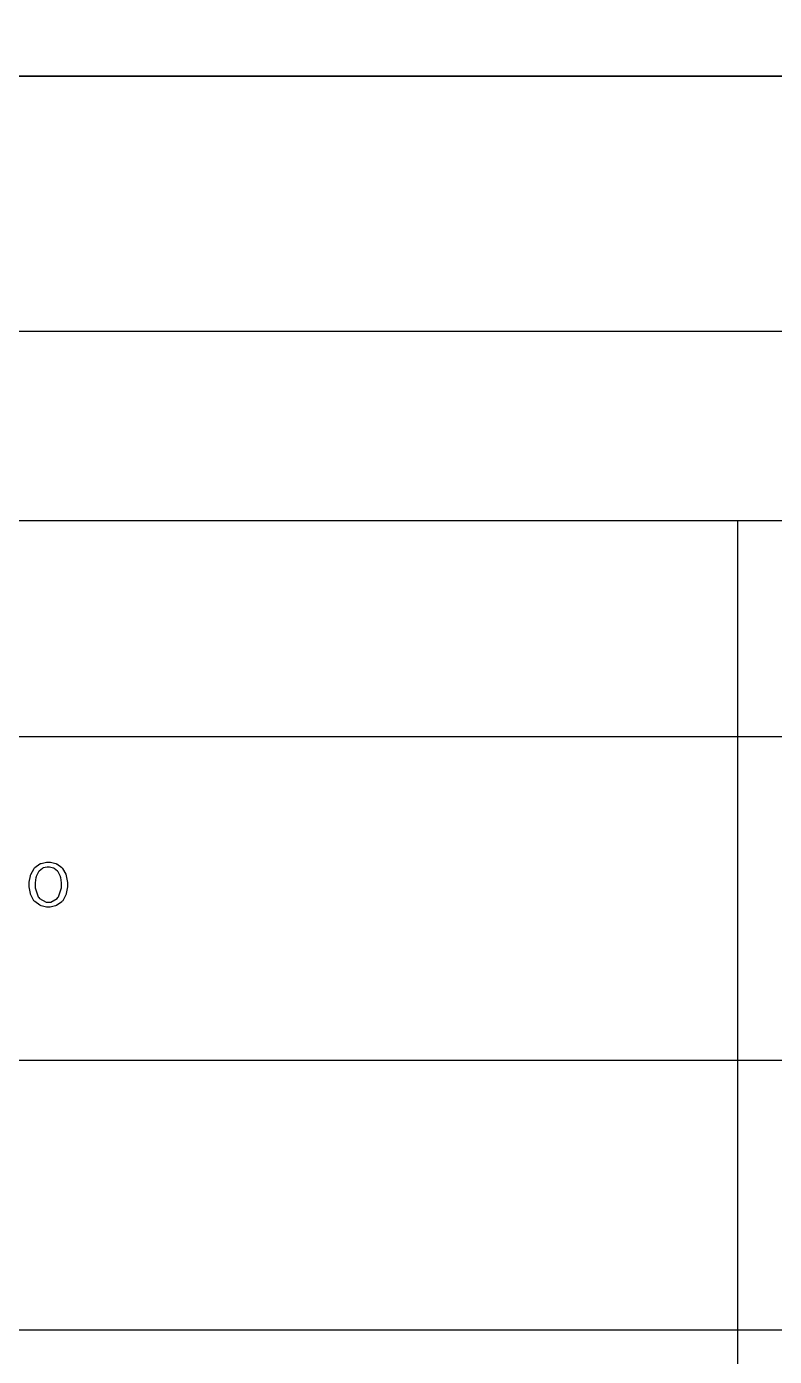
# Model space of a CAD drawing. Header units: millimetres. Extents: x 1974 to 2099, y 1386 to 1555.
# Drawn here: x 2088.23 to 2091.16, y 1486.6 to 1491.8 of the extents above; entities that cross this region are included whole.
import ezdxf

# ---------------------------------------------------------------- set-up
doc = ezdxf.new("R2010")
doc.units = ezdxf.units.MM
for name, color, linetype in [('MARGEM', 1, 'Continuous'), ('TEXTO', 4, 'Continuous'), ('TIMBRE', 7, 'Continuous')]:
    doc.layers.add(name, color=color, linetype=linetype)

msp = doc.modelspace()

# ---------------------------------------------------------------- linework, layer by layer
at = {"layer": 'MARGEM', "color": 7}
for points in [[(2069.4316, 1491.6093), (2099.1316, 1491.6093), (2099.1316, 1512.6343), (2069.4316, 1512.6343)], [(2069.4316, 1470.5843), (2099.1316, 1470.5843), (2099.1316, 1491.6093), (2069.4316, 1491.6093)]]:
    msp.add_lwpolyline(points, close=True, dxfattribs=at)
at = {"layer": 'TEXTO', "color": 0}
for p, q in [((2098.7779, 1489.868), (2069.8934, 1489.868)), ((2091.0131, 1489.868), (2091.0131, 1472.9723)), ((2098.7779, 1489.0232), (2069.8934, 1489.0232)), ((2088.2878, 1488.5274), (2088.3092, 1488.5323)), ((2088.3092, 1488.5323), (2088.3164, 1488.5323)), ((2088.3164, 1488.5323), (2088.3242, 1488.5323)), ((2088.3242, 1488.5323), (2088.3451, 1488.5273)), ((2088.2417, 1488.4535), (2088.246, 1488.479)), ((2088.246, 1488.479), (2088.247, 1488.4816)), ((2088.247, 1488.4816), (2088.2479, 1488.4843)), ((2088.2479, 1488.4843), (2088.2604, 1488.5074)), ((2088.2604, 1488.5074), (2088.2621, 1488.5093)), ((2088.2621, 1488.5093), (2088.2636, 1488.5113)), ((2088.2636, 1488.5113), (2088.2832, 1488.5254)), ((2088.2778, 1488.494), (2088.2693, 1488.4759)), ((2088.279, 1488.4954), (2088.2778, 1488.494)), ((2088.2801, 1488.4969), (2088.279, 1488.4954)), ((2088.2935, 1488.5079), (2088.2801, 1488.4969)), ((2088.2832, 1488.5254), (2088.2855, 1488.5264)), ((2088.2855, 1488.5264), (2088.2878, 1488.5274)), ((2088.295, 1488.5085), (2088.2935, 1488.5079)), ((2088.2965, 1488.5093), (2088.295, 1488.5085)), ((2088.3111, 1488.5128), (2088.2965, 1488.5093)), ((2088.3165, 1488.5128), (2088.3111, 1488.5128)), ((2088.3213, 1488.5128), (2088.3165, 1488.5128)), ((2088.3361, 1488.5092), (2088.3213, 1488.5128)), ((2088.3377, 1488.5085), (2088.3361, 1488.5092)), ((2088.3392, 1488.5078), (2088.3377, 1488.5085)), ((2088.3527, 1488.4968), (2088.3392, 1488.5078)), ((2088.3451, 1488.5273), (2088.3475, 1488.5262)), ((2088.3475, 1488.5262), (2088.3496, 1488.5253)), ((2088.3496, 1488.5253), (2088.3691, 1488.5112)), ((2088.3539, 1488.4954), (2088.3527, 1488.4968)), ((2088.355, 1488.494), (2088.3539, 1488.4954)), ((2088.3634, 1488.4761), (2088.355, 1488.494)), ((2088.3691, 1488.5112), (2088.3708, 1488.5093)), ((2088.3708, 1488.5093), (2088.3724, 1488.5075)), ((2088.3708, 1488.5093), (2088.3708, 1488.5093)), ((2088.3724, 1488.5075), (2088.3848, 1488.4846)), ((2088.3848, 1488.4846), (2088.3858, 1488.4818)), ((2088.3858, 1488.4818), (2088.3866, 1488.4791)), ((2088.3866, 1488.4791), (2088.391, 1488.4529)), ((2088.2417, 1488.4441), (2088.2417, 1488.4535)), ((2088.2417, 1488.4356), (2088.2417, 1488.4441)), ((2088.246, 1488.4098), (2088.2417, 1488.4356)), ((2088.268, 1488.4715), (2088.265, 1488.451)), ((2088.265, 1488.451), (2088.265, 1488.4441)), ((2088.265, 1488.4441), (2088.265, 1488.4314)), ((2088.265, 1488.4314), (2088.2767, 1488.3963)), ((2088.2687, 1488.4736), (2088.268, 1488.4715)), ((2088.2693, 1488.4759), (2088.2687, 1488.4736)), ((2088.3561, 1488.3963), (2088.3677, 1488.4322)), ((2088.3641, 1488.474), (2088.3634, 1488.4761)), ((2088.3647, 1488.4718), (2088.3641, 1488.474)), ((2088.3677, 1488.4516), (2088.3647, 1488.4718)), ((2088.3677, 1488.4441), (2088.3677, 1488.4516)), ((2088.3677, 1488.4322), (2088.3677, 1488.4441)), ((2088.3677, 1488.4441), (2088.3677, 1488.4441)), ((2088.391, 1488.4349), (2088.3867, 1488.4099)), ((2088.391, 1488.4529), (2088.391, 1488.4441)), ((2088.391, 1488.4441), (2088.391, 1488.4349)), ((2088.2469, 1488.407), (2088.246, 1488.4098)), ((2088.2478, 1488.4043), (2088.2469, 1488.407)), ((2088.2602, 1488.3812), (2088.2478, 1488.4043)), ((2088.2619, 1488.3793), (2088.2602, 1488.3812)), ((2088.2635, 1488.3775), (2088.2619, 1488.3793)), ((2088.2832, 1488.3631), (2088.2635, 1488.3775)), ((2088.2767, 1488.3963), (2088.279, 1488.3933)), ((2088.279, 1488.3933), (2088.2814, 1488.3904)), ((2088.2814, 1488.3904), (2088.3076, 1488.3757)), ((2088.3076, 1488.3757), (2088.3165, 1488.3757)), ((2088.3165, 1488.3757), (2088.3258, 1488.3757)), ((2088.3258, 1488.3757), (2088.3515, 1488.3904)), ((2088.3691, 1488.3774), (2088.3489, 1488.3629)), ((2088.3515, 1488.3904), (2088.3538, 1488.3933)), ((2088.3538, 1488.3933), (2088.3561, 1488.3963)), ((2088.3708, 1488.3793), (2088.3691, 1488.3774)), ((2088.3725, 1488.3812), (2088.3708, 1488.3793)), ((2088.385, 1488.4044), (2088.3725, 1488.3812)), ((2088.3858, 1488.4071), (2088.385, 1488.4044)), ((2088.3867, 1488.4099), (2088.3858, 1488.4071)), ((2088.2855, 1488.3621), (2088.2832, 1488.3631)), ((2088.2878, 1488.3611), (2088.2855, 1488.3621)), ((2088.3086, 1488.3563), (2088.2878, 1488.3611)), ((2088.3164, 1488.3563), (2088.3086, 1488.3563)), ((2088.3234, 1488.3563), (2088.3164, 1488.3563)), ((2088.3443, 1488.361), (2088.3234, 1488.3563)), ((2088.3466, 1488.3619), (2088.3443, 1488.361)), ((2088.3489, 1488.3629), (2088.3466, 1488.3619)), ((2098.7779, 1487.756), (2069.8934, 1487.756)), ((2098.7779, 1486.7), (2069.8934, 1486.7))]:
    msp.add_line(p, q, dxfattribs=at)
at = {"layer": 'TIMBRE', "color": 12}
msp.add_line((2098.7779, 1490.6093), (2069.8934, 1490.6093), dxfattribs=at)
msp.add_lwpolyline([(2069.8934, 1470.9723), (2098.7779, 1470.9723), (2098.7779, 1490.6093), (2069.8934, 1490.6093)], close=True, dxfattribs=at)

doc.saveas('drawing.dxf')
